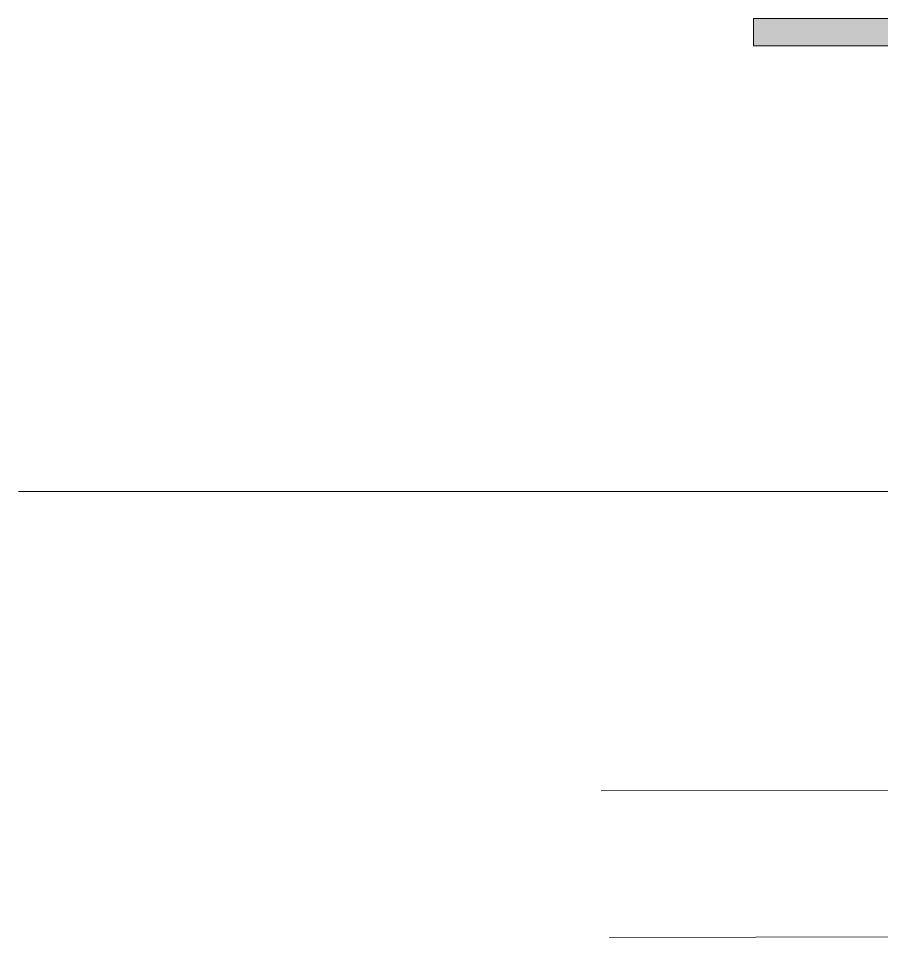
# Model space of a CAD drawing. Header units: millimetres. Extents: x -1871197 to -1180782, y 1281217 to 1543414.
# Drawn here: x -1871197 to -1789435, y 1456414 to 1543414 of the extents above; entities that cross this region are included whole.
import ezdxf

# ---------------------------------------------------------------- set-up
doc = ezdxf.new("R2010")
doc.units = ezdxf.units.MM
doc.header["$LTSCALE"] = 10
doc.layers.add('文字标注', color=7, linetype='CONTINUOUS', lineweight=18)
doc.layers.add('景-通用-文字', color=7, linetype='CONTINUOUS')

msp = doc.modelspace()

# ---------------------------------------------------------------- hatches: boundary and pattern name
at = {"layer": '景-通用-文字'}
h = msp.add_hatch(dxfattribs=at)
h.set_pattern_fill('混凝土', scale=500)
h.set_pattern_definition([(50, (-3011879, -1010947.8), (3586.301, -313.7607), [375, -4125]), (355, (-3011879, -1010947.8), (-693.7567, 3760.9607), [300, -3300]), (100.4514, (-3011580, -1010974), (2892.547, 3447.1977), [318.701, -3505.7106]), (46.1842, (-3011879, -1009948), (5336.205, -827.595), [562.5, -6187.5]), (96.6356, (-3011434.3, -1010017), (4673.3135, 4870.589), [478.051, -5258.565]), (351.1842, (-3011879, -1009948), (4673.31, 4870.593), [450, -4950]), (21, (-3011379, -1010197.8), (2984.5353, -2013.0945), [375, -4125]), (326, (-3011379, -1010197.8), (1216.5767, 3625.75), [300, -3300]), (71.4514, (-3011130.3, -1010365.6), (4201.113, 1612.6525), [318.701, -3505.7106]), (37.5, (-3011879, -1010947.8), (60.7993, 1664.46927), [0, -3260, 0, -3350, 0, -3312.5]), (7.5, (-3011879, -1010947.8), (1315.3477, 1972.0586), [0, -1910, 0, -3185, 0, -1262.5]), (327.5, (-3012994, -1010947.8), (2669.1122, -112.77436), [0, -1250, 0, -3900, 0, -5175]), (317.5, (-3013494, -1010947.8), (2915.9308, 500.525), [0, -1625, 0, -2590, 0, -3675])])
h.paths.add_polyline_path([(-1620308.1, 1543414.5), (-1801572.6, 1543414.5), (-1801572.6, 1540801.8), (-1620308.1, 1540801.8)])

# ---------------------------------------------------------------- linework, layer by layer
at = {"layer": '文字标注', "color": 7}
for p, q in [((-1524180.3, 1498625.7), (-1871197.2, 1498625.7)), ((-1816000.3, 1470295.2), (-1623021.6, 1470785.7)), ((-1815196.9, 1456414.5), (-1622218.1, 1456904.9))]:
    msp.add_line(p, q, dxfattribs=at)
msp.add_lwpolyline([(-1801572.6, 1543414.5), (-1620308.1, 1543414.5), (-1620308.1, 1540801.8), (-1801572.6, 1540801.8)], close=True, dxfattribs=at)

doc.saveas('drawing.dxf')
